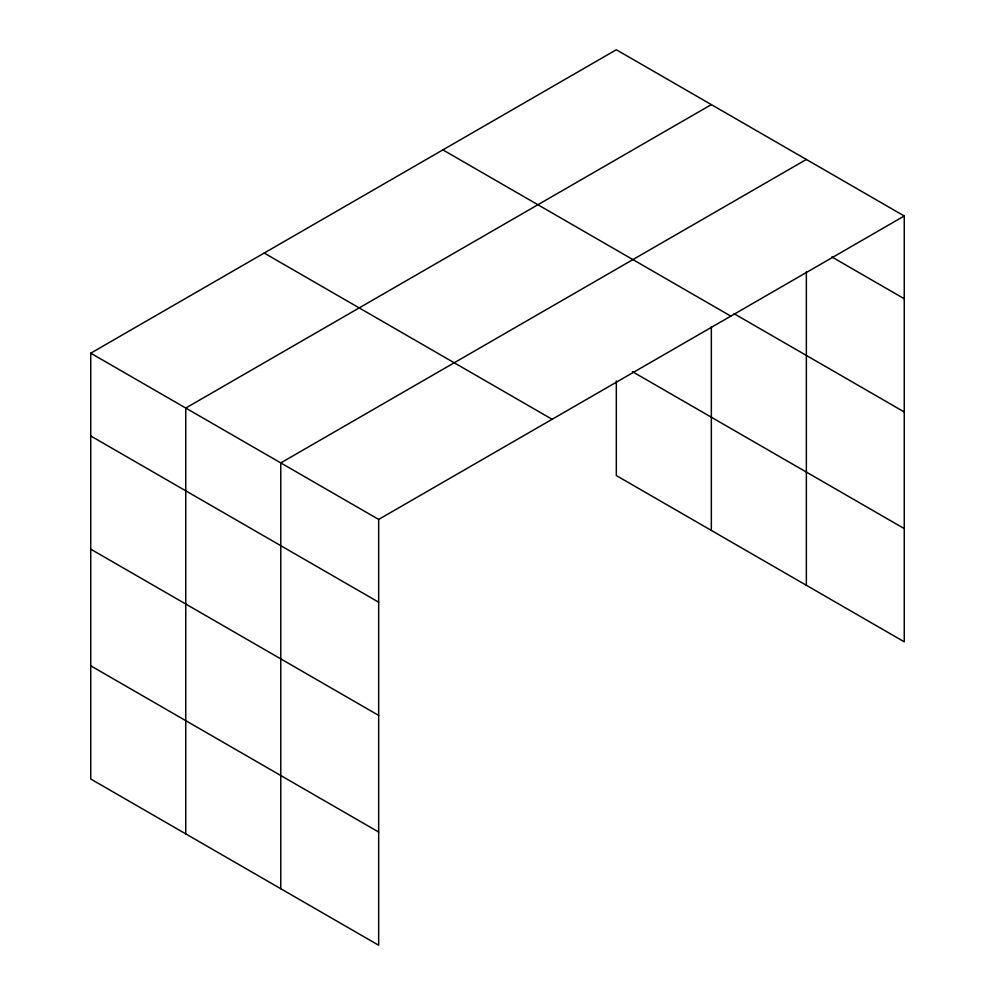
<?xml version="1.0" encoding="UTF-8"?>
<svg xmlns="http://www.w3.org/2000/svg" width="995" height="995" viewBox="0 0 995 995"><rect width="100%" height="100%" fill="white"/><g stroke="black" fill="none" stroke-linecap="round" stroke-linejoin="round"><path stroke-width="1.49" d="M904.256 215.99L616.328 49.75L90.744 353.188L90.744 779.01L378.672 945.25L378.672 519.427L904.256 215.99L904.256 641.812L616.328 475.573L616.328 380.973M806.36 271.697L806.36 585.284M711.338 104.612L185.754 408.049L185.754 833.872M806.36 159.461L280.777 462.911L280.777 888.734M831.845 256.946L904.256 298.749M734.099 313.711L904.256 411.955M442.887 149.884L730.815 316.124M632.385 371.632L904.256 528.594M264.185 253.053L552.113 419.293M90.744 353.188L378.672 519.427M90.744 435.959L378.672 602.199M90.744 549.165L378.672 715.405M90.744 665.804L378.672 832.044M711.338 326.671L711.338 530.434"/></g></svg>
